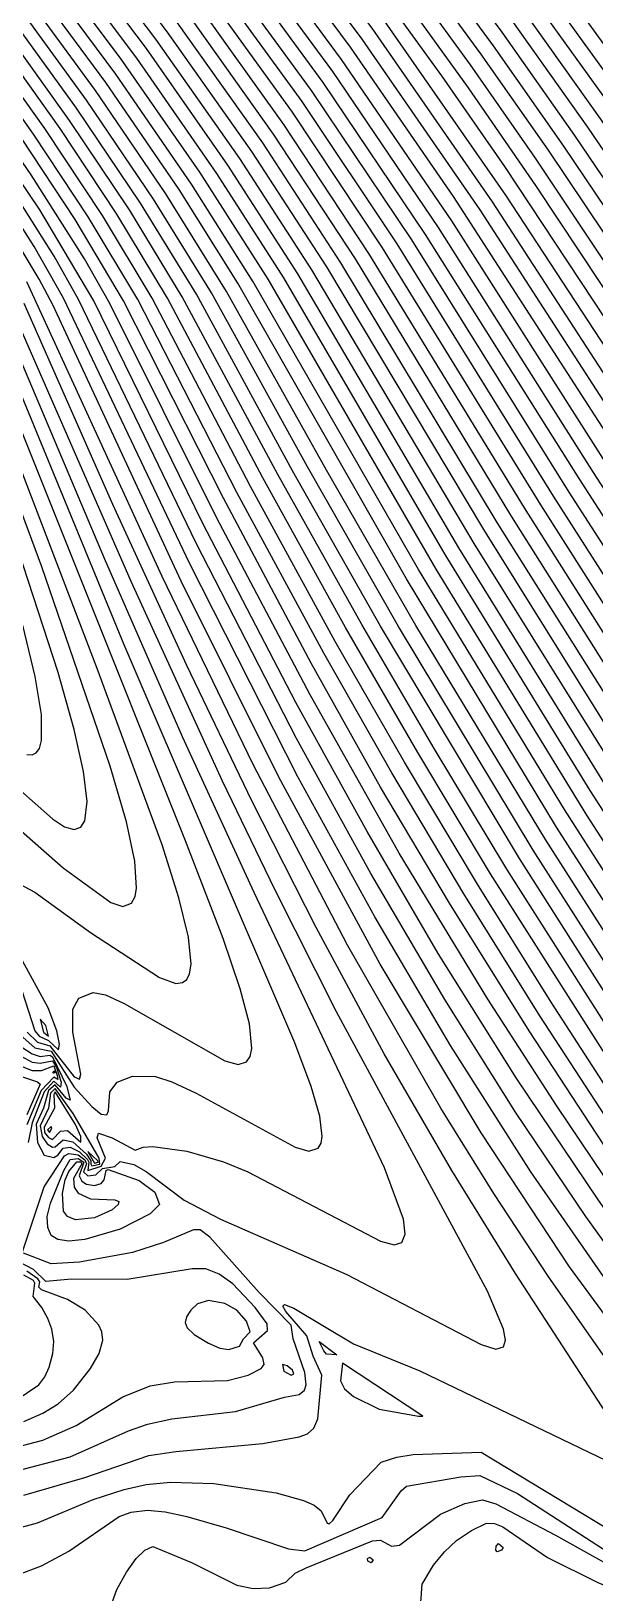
# Model space of a CAD drawing. Header units: inches. Extents: x 2608994 to 2618701, y 1261813 to 1271655.
# Drawn here: x 2616931 to 2617429, y 1264676 to 1266057 of the extents above; entities that cross this region are included whole.
import ezdxf

# ---------------------------------------------------------------- set-up
doc = ezdxf.new("R2010")
doc.units = ezdxf.units.IN
doc.header["$MEASUREMENT"] = 0

msp = doc.modelspace()

# ---------------------------------------------------------------- linework, layer by layer
for points, elevation in [([(2617539.4, 1263542.3), (2617631.2, 1263983.5), (2617741.9, 1264550.3), (2617830.4, 1265079.6), (2617853.2, 1265230.5), (2617858.7, 1265285.9), (2617636, 1265608.5), (2617402.2, 1265955.5), (2617339.8, 1266044.3), (2617274.6, 1266133.1), (2617176.1, 1266260.3), (2617079.2, 1266377.7), (2616959.2, 1266513.9), (2616849.3, 1266631.1), (2616799.6, 1266680.8), (2616755.2, 1266722.4), (2616712, 1266759.9), (2616670, 1266793), (2616438.4, 1266950)], 295), ([(2617539.5, 1263538.7), (2617628.8, 1263968.3), (2617742.4, 1264550.3), (2617832.8, 1265090.1), (2617856.8, 1265248.4), (2617862.8, 1265306.5), (2617668.8, 1265585.9), (2617411.9, 1265965.1), (2617347.5, 1266056.3), (2617281, 1266146.3), (2617180.9, 1266274.7), (2617083.4, 1266392.3), (2616962.4, 1266529.1), (2616850, 1266648.5), (2616800.8, 1266697.4), (2616754, 1266741.1), (2616710.8, 1266778.3), (2616668.8, 1266811.3), (2616491.2, 1266931.5)], 296), ([(2617734.9, 1264558.7), (2617776.4, 1264811.9), (2617793.4, 1264931.9), (2617793.2, 1264935.2), (2617595, 1265229.5), (2617468, 1265423.8), (2617343.2, 1265622.8), (2617204.9, 1265852.3), (2617135.6, 1265958.5), (2617060.2, 1266064.7), (2616978.9, 1266171.5), (2616895.5, 1266273.5), (2616812.6, 1266368.3), (2616773.2, 1266410.5), (2616739.2, 1266443.9), (2616701.2, 1266477.2), (2616664, 1266506.7), (2616625.6, 1266533.2), (2616504.4, 1266606.5), (2616396.4, 1266675.1), (2616299.2, 1266739.8), (2616203.2, 1266806.8), (2616100, 1266882.3)], 278), ([(2617736.5, 1264556.3), (2617787.2, 1264863.9), (2617808.8, 1265015.1), (2617808.3, 1265018.3), (2617633.4, 1265276.3), (2617512.8, 1265458.7), (2617392.9, 1265645.9), (2617254.5, 1265869.1), (2617170.4, 1265995.1), (2617093, 1266101.9), (2617004.4, 1266215.9), (2616913.5, 1266325.1), (2616822.4, 1266427.5), (2616779.6, 1266472.7), (2616745.6, 1266505.9), (2616704.8, 1266541.7), (2616665.2, 1266573.3), (2616626.8, 1266600.2), (2616506.8, 1266674.7), (2616398.4, 1266745.1), (2616300.4, 1266811.6), (2616203.2, 1266880.3)], 282), ([(2617541.5, 1263574.7), (2617579.1, 1263759.5), (2617643.2, 1264059.6), (2617739.9, 1264552.7), (2617810, 1264973.6), (2617831.6, 1265114.3), (2617839.4, 1265176.7), (2617838.8, 1265184.1), (2617671.6, 1265426.3), (2617672.6, 1265427.5), (2617541.2, 1265621.6), (2617350.8, 1265912.3), (2617241.3, 1266069.5), (2617149.2, 1266191.9), (2617053.4, 1266310.7), (2616942.6, 1266439.1), (2616836.8, 1266554.2), (2616788.8, 1266603.1), (2616754, 1266636), (2616709.6, 1266674.9), (2616668.8, 1266707.4), (2616634, 1266732.2), (2616516.4, 1266808.6), (2616406, 1266883)], 290), ([(2617541.9, 1263572.3), (2617577.8, 1263748.7), (2617640.8, 1264044.4), (2617740.4, 1264552.7), (2617817.2, 1265014.6), (2617837.6, 1265149.5), (2617843.3, 1265203.1), (2617595.2, 1265566.3), (2617349.8, 1265937.5), (2617294.2, 1266017.9), (2617234.3, 1266100.7), (2617137.9, 1266226.7), (2617039.4, 1266346.7), (2616934.6, 1266466.7), (2616815.2, 1266594.3), (2616776.8, 1266632.2), (2616738.4, 1266667.4), (2616700, 1266700.1), (2616664, 1266728.2), (2616437.2, 1266879.5)], 291), ([(2617737.8, 1264555.1), (2617795.6, 1264904.3), (2617813.6, 1265022.2), (2617820.1, 1265074.7), (2617819.6, 1265080.7), (2617673.2, 1265295.1), (2617536.4, 1265500.3), (2617428.4, 1265666.8), (2617291.3, 1265883.5), (2617197.6, 1266021.5), (2617114.8, 1266134.3), (2617023, 1266250.7), (2616926.8, 1266364.7), (2616829.6, 1266472.8), (2616751.6, 1266551.7), (2616707.2, 1266590.8), (2616666.4, 1266623.4), (2616628, 1266650.5), (2616510.6, 1266724.7), (2616401.2, 1266796.8), (2616301.7, 1266865.1)], 285), ([(2617511.4, 1263417.5), (2617541.8, 1263580.7), (2617580.4, 1263770.3), (2617645.6, 1264074.8), (2617739.4, 1264552.7), (2617806.4, 1264955.3), (2617826.8, 1265087.7), (2617835.5, 1265156.3), (2617835.2, 1265163.1), (2617614.4, 1265486.3), (2617494.4, 1265667), (2617339, 1265906.3), (2617232.4, 1266059.9), (2617142.6, 1266179.9), (2617047.2, 1266298.7), (2616940, 1266423.5), (2616835.7, 1266537.5), (2616788.8, 1266585.5), (2616754.8, 1266617.9), (2616710.8, 1266656.6), (2616668.8, 1266690.2), (2616632.8, 1266715.8), (2616516.4, 1266791), (2616407.2, 1266864.2)], 289), ([(2617540.4, 1263551.9), (2617633.6, 1263998.7), (2617741.6, 1264551.1), (2617829.2, 1265076.7), (2617850.8, 1265221.4), (2617854.6, 1265253.5), (2617854.4, 1265266.4), (2617669.6, 1265533), (2617388.4, 1265951.9), (2617328.7, 1266037.1), (2617266.4, 1266122.3), (2617169.3, 1266248.3), (2617074.7, 1266363.5), (2616956.8, 1266497.9), (2616848.1, 1266614.3), (2616798.4, 1266664.3), (2616756.4, 1266703.7), (2616713.2, 1266741.4), (2616671.2, 1266774.8), (2616638.8, 1266798), (2616527.2, 1266871.7)], 294), ([(2617734.4, 1264558.7), (2617772.8, 1264793.1), (2617789.7, 1264911.5), (2617789.6, 1264914.2), (2617783.4, 1264923.5), (2617567.6, 1265244.7), (2617457.2, 1265414.5), (2617331.2, 1265616.4), (2617192.3, 1265848.7), (2617126.1, 1265950.7), (2617051.5, 1266056.3), (2616971.4, 1266161.9), (2616890.4, 1266261.5), (2616809.2, 1266354.8), (2616770.8, 1266395.9), (2616737.2, 1266429), (2616700, 1266461.5), (2616662.8, 1266490.8), (2616624.4, 1266517.1), (2616504.4, 1266589.1), (2616395.2, 1266658), (2616299.2, 1266721.7), (2616203.2, 1266788.4), (2616101.2, 1266862.8)], 277), ([(2617736.2, 1264557.5), (2617784.8, 1264852.8), (2617800.4, 1264956.1), (2617804.8, 1264994.3), (2617804, 1264998.3), (2617625.6, 1265261.9), (2617502.1, 1265449.1), (2617381.6, 1265638.3), (2617241.6, 1265865.5), (2617161.9, 1265985.5), (2617084.9, 1266092.3), (2616997.7, 1266205.1), (2616908.1, 1266313.1), (2616820, 1266412.6), (2616778, 1266457.1), (2616744.4, 1266489.9), (2616703.6, 1266525.7), (2616664, 1266557.2), (2616625.6, 1266584), (2616506.8, 1266657.3), (2616398.8, 1266727), (2616300.4, 1266793.5), (2616203.2, 1266861.9)], 281), ([(2617541.5, 1263561.5), (2617636, 1264014), (2617741.2, 1264551.5), (2617824.4, 1265051), (2617846, 1265194.5), (2617850.8, 1265234.1), (2617850.8, 1265245.4), (2617619.2, 1265582), (2617376.3, 1265945.9), (2617319.4, 1266027.5), (2617259.2, 1266110.3), (2617165.4, 1266232.7), (2617070.3, 1266349.1), (2616955, 1266481.1), (2616846.9, 1266597.5), (2616797.2, 1266647.7), (2616757.6, 1266685.1), (2616713.2, 1266724), (2616672.4, 1266756.5), (2616638.8, 1266780.7), (2616514.3, 1266862.7)], 293), ([(2617733.9, 1264558.7), (2617770.4, 1264781.8), (2617786, 1264892.3), (2617572.4, 1265211.3), (2617452.4, 1265395.8), (2617322.8, 1265604.2), (2617179.1, 1265846.3), (2617115.4, 1265944.7), (2617041.2, 1266050.3), (2616963.2, 1266153.5), (2616883.3, 1266251.9), (2616804.4, 1266342.8), (2616767.2, 1266382.6), (2616734.8, 1266414.4), (2616698.8, 1266445.8), (2616662.8, 1266474.1), (2616624.4, 1266500.3), (2616505.5, 1266571.1), (2616395.2, 1266640.2), (2616299.2, 1266703.5), (2616204.4, 1266769.1), (2616102.4, 1266843.4)], 276), ([(2617735.7, 1264557.5), (2617782.4, 1264841.8), (2617800.9, 1264972.7), (2617800.4, 1264977.3), (2617612.2, 1265255.9), (2617486.1, 1265447.9), (2617367.2, 1265635.6), (2617229.6, 1265860.7), (2617154.4, 1265974.7), (2617077.8, 1266081.5), (2616992, 1266193.1), (2616904, 1266299.8), (2616817.6, 1266397.7), (2616776.8, 1266441.1), (2616742.1, 1266475.1), (2616702.4, 1266509.8), (2616664, 1266540.3), (2616625.6, 1266567), (2616506.8, 1266639.8), (2616397, 1266710.3), (2616299.2, 1266776.1), (2616203.2, 1266843.6)], 280), ([(2617737.3, 1264555.1), (2617793.2, 1264893.4), (2617816.3, 1265054.3), (2617816, 1265059.7), (2617674.4, 1265267.5), (2617526.8, 1265489.1), (2617415.5, 1265661.5), (2617279.7, 1265877.5), (2617189, 1266011.9), (2617108.4, 1266122.3), (2617017.1, 1266238.7), (2616922.3, 1266351.5), (2616827.2, 1266457.6), (2616784, 1266502.9), (2616749.7, 1266536.3), (2616707.2, 1266573.7), (2616666.4, 1266606.3), (2616628, 1266633.4), (2616509.2, 1266708.1), (2616398.8, 1266780.6), (2616299.2, 1266848.7)], 284), ([(2617739.1, 1264553.9), (2617804, 1264944.5), (2617823.2, 1265069.3), (2617831.7, 1265135.9), (2617831.6, 1265142), (2617674.4, 1265371.6), (2617672.3, 1265372.3), (2617673.6, 1265373.5), (2617518.4, 1265604.9), (2617327.9, 1265899.1), (2617223.6, 1266050.3), (2617136.1, 1266167.9), (2617042.1, 1266285.5), (2616937.6, 1266407.7), (2616834.7, 1266520.7), (2616755.2, 1266600.2), (2616710.8, 1266639.3), (2616668.8, 1266673), (2616631.6, 1266699.5), (2616512.8, 1266775.8), (2616404.8, 1266848)], 288), ([(2617540.4, 1263560.3), (2617575.4, 1263733.1), (2617638.4, 1264029.2), (2617740.7, 1264551.5), (2617814.8, 1264995.1), (2617837.6, 1265142.4), (2617847.2, 1265217.5), (2617847, 1265224.7), (2617609.6, 1265570.6), (2617377.2, 1265920.7), (2617317.8, 1266007.1), (2617257.3, 1266091.1), (2617161.6, 1266217.1), (2617064, 1266337.1), (2616948, 1266470.3), (2616839.2, 1266587.5), (2616791.2, 1266635.9), (2616752.8, 1266672), (2616709.6, 1266709.6), (2616668.8, 1266741.9), (2616636.4, 1266765.1), (2616526, 1266837.3)], 292), ([(2617537.6, 1263516.5), (2617621.6, 1263922.5), (2617743.7, 1264549.1), (2617796.8, 1264859.1), (2617843.6, 1265144), (2617868.8, 1265310.7), (2617873.6, 1265349.5), (2617874.1, 1265368.7), (2617664.8, 1265668.6), (2617446.5, 1265986.7), (2617374.4, 1266087.3), (2617300.4, 1266185.9), (2617194.8, 1266319.1), (2617090.6, 1266442.7), (2616971.2, 1266575.9), (2616850.8, 1266701.9), (2616793.6, 1266757.6), (2616749.2, 1266798.3), (2616704.8, 1266835.8)], 299), ([(2617733.6, 1264559.9), (2617769.2, 1264778.3), (2617781.9, 1264870.7), (2617781.2, 1264873.9), (2617760.8, 1264904.8), (2617552, 1265215.9), (2617437.6, 1265392.7), (2617309.3, 1265600.3), (2617166.6, 1265842.7), (2617104.8, 1265938.7), (2617032.7, 1266041.9), (2616955.9, 1266143.9), (2616879.4, 1266238.7), (2616802, 1266328.2), (2616765.8, 1266367.1), (2616732.4, 1266399.9), (2616697.6, 1266430.2), (2616662.8, 1266457.4), (2616625.6, 1266482.8), (2616502.6, 1266555.5), (2616394, 1266623.2), (2616297.7, 1266686.3), (2616203.7, 1266751.1), (2616102.4, 1266824.7)], 275), ([(2617735.2, 1264557.5), (2617778.8, 1264823), (2617797.1, 1264952.3), (2617796.8, 1264956.3), (2617604.4, 1265241.5), (2617476.4, 1265436.8), (2617355.2, 1265629.2), (2617217.6, 1265855.9), (2617145.2, 1265966.3), (2617069, 1266073.1), (2616985.4, 1266182.3), (2616900.4, 1266285.8), (2616815.3, 1266382.7), (2616775.6, 1266425.2), (2616740.8, 1266459.3), (2616702.4, 1266493), (2616664, 1266523.5), (2616625.6, 1266550.1), (2616505.6, 1266623.2), (2616397.3, 1266692.3), (2616299.2, 1266758), (2616203.2, 1266825.2)], 279), ([(2617737, 1264556.3), (2617790.8, 1264882.5), (2617812.5, 1265035.1), (2617812.3, 1265038.7), (2617675.3, 1265240.3), (2617673.3, 1265241.5), (2617522, 1265470.5), (2617406.8, 1265649.6), (2617267.5, 1265872.7), (2617178.8, 1266004.7), (2617100.2, 1266112.7), (2617010.2, 1266227.9), (2616917.2, 1266339.1), (2616824.7, 1266442.7), (2616781.6, 1266488), (2616748, 1266520.7), (2616706, 1266557.7), (2616665.2, 1266590.2), (2616626.8, 1266617.2), (2616510.3, 1266689.9), (2616401.2, 1266761.1), (2616302.8, 1266828.1)], 283), ([(2617512.9, 1263434.3), (2617543.6, 1263598.7), (2617585, 1263801.5), (2617650.4, 1264105.1), (2617738.6, 1264553.9), (2617801.6, 1264933.7), (2617820.8, 1265059.2), (2617828, 1265117.6), (2617826.8, 1265122.7), (2617672.5, 1265348.3), (2617540, 1265546.4), (2617304.3, 1265911.1), (2617213.2, 1266043.1), (2617127.7, 1266158.3), (2617034, 1266275.9), (2616933.8, 1266393.5), (2616832, 1266505.7), (2616754, 1266584), (2616709.6, 1266623.1), (2616667.6, 1266656.7), (2616630.4, 1266683.1), (2616511.6, 1266759.1), (2616401.2, 1266832.6)], 287), ([(2617538.5, 1263529.1), (2617626.4, 1263953), (2617742.8, 1264549.6), (2617836.4, 1265108.1), (2617861.6, 1265275.1), (2617866.4, 1265315.4), (2617866.4, 1265327.7), (2617666.7, 1265614.7), (2617423.4, 1265972.3), (2617356.9, 1266065.9), (2617287.4, 1266159.5), (2617185.9, 1266289.1), (2617086.4, 1266408.4), (2616962.8, 1266547.5), (2616849.4, 1266667.1), (2616796, 1266719.8), (2616752.8, 1266759.8), (2616708.4, 1266797.8), (2616667.6, 1266829.6)], 297), ([(2617535.6, 1263497.9), (2617618, 1263898), (2617744.5, 1264547.9), (2617800.4, 1264873.7), (2617849.6, 1265172.2), (2617876, 1265346.1), (2617882, 1265395.3), (2617882, 1265409.9), (2617707.7, 1265657.9), (2617467.3, 1266004.7), (2617392.6, 1266107.9), (2617314.3, 1266211.1), (2617204.8, 1266347.9), (2617096, 1266475.7), (2616969.3, 1266615.5), (2616851, 1266737.9), (2616792.4, 1266794.4), (2616748, 1266834.7)], 301), ([(2617732.6, 1264559.9), (2617765.6, 1264763.6), (2617774, 1264822.6), (2617774, 1264831.9), (2617548.4, 1265168.9), (2617422.4, 1265363.9), (2617289.2, 1265581.3), (2617140.4, 1265837.9), (2617079.9, 1265932.7), (2617009.8, 1266033.5), (2616935.2, 1266133.1), (2616854.8, 1266232.6), (2616785.2, 1266312.6), (2616752.8, 1266346.8), (2616724, 1266374.5), (2616690.4, 1266403), (2616658, 1266427.8), (2616624.4, 1266450.1), (2616514, 1266514.1), (2616413.2, 1266575.5), (2616326.8, 1266630.8), (2616240.4, 1266688.7), (2616150.2, 1266752.3), (2616061.6, 1266818.1)], 273), ([(2617512.2, 1263434.3), (2617543.9, 1263604.7), (2617586.3, 1263812.3), (2617652.8, 1264120.3), (2617738.3, 1264555.1), (2617799.2, 1264922.8), (2617817.2, 1265040.7), (2617824, 1265096.3), (2617823.2, 1265101.7), (2617673.2, 1265321.4), (2617553.2, 1265500.6), (2617442.8, 1265669.9), (2617302.9, 1265889.5), (2617205.4, 1266032.3), (2617122.1, 1266145.1), (2617029, 1266262.7), (2616931.3, 1266377.9), (2616830.8, 1266489.2), (2616753.1, 1266567.5), (2616708.4, 1266606.9), (2616667.6, 1266639.6), (2616629.2, 1266666.8), (2616511.7, 1266741.5), (2616402.4, 1266813.9)], 286), ([(2617537.6, 1263520.6), (2617624, 1263937.8), (2617743.2, 1264549.1), (2617795.6, 1264855.4), (2617841.2, 1265133.6), (2617865.2, 1265292.9), (2617870, 1265332.7), (2617870, 1265348.7), (2617667.2, 1265639.4), (2617434.9, 1265979.5), (2617366.4, 1266075.5), (2617293.9, 1266172.7), (2617190.8, 1266303.5), (2617089.2, 1266424.7), (2616964, 1266564.9), (2616850, 1266684.6), (2616799.6, 1266734.1), (2616751.6, 1266778.5), (2616707.2, 1266816.3)], 298), ([(2617536.4, 1263506.2), (2617619.2, 1263907.3), (2617744, 1264548.1), (2617844.8, 1265146.8), (2617871.2, 1265319.7), (2617877.2, 1265366.5), (2617878.4, 1265388.9), (2617694.9, 1265650.7), (2617456.5, 1265996.3), (2617383.8, 1266097.1), (2617307.8, 1266197.9), (2617199.8, 1266333.5), (2617093.6, 1266458.9), (2616967.5, 1266598.7), (2616851.2, 1266719.6), (2616793.6, 1266775.4), (2616749.2, 1266816)], 300), ([(2617732, 1264559.9), (2617758.4, 1264721.2), (2617770.6, 1264807.1), (2617770.4, 1264810.9), (2617738.4, 1264859.9), (2617516, 1265191.9), (2617402.7, 1265368.7), (2617273.6, 1265581.2), (2617127.3, 1265835.5), (2617072.7, 1265921.9), (2617005.8, 1266019.1), (2616937.4, 1266111.5), (2616867.9, 1266199.1), (2616796, 1266283.6), (2616761.1, 1266321.5), (2616728.8, 1266353.5), (2616697.6, 1266380.7), (2616662.8, 1266407.8), (2616625.6, 1266432.7), (2616506.8, 1266501.1), (2616397.6, 1266567.5), (2616296.8, 1266632.4), (2616199.6, 1266698.5), (2616100.1, 1266770.3)], 272), ([(2617740.4, 1264612.3), (2617766.9, 1264787.9), (2617723.6, 1264856.2), (2617516.6, 1265164.7), (2617395.7, 1265353.1), (2617262.9, 1265572.7), (2617113.7, 1265834.3), (2617061.7, 1265917.1), (2616996.8, 1266011.9), (2616931.4, 1266100.7), (2616864.2, 1266185.9), (2616793.6, 1266269.3), (2616758.8, 1266307.2), (2616727.4, 1266338.3), (2616696.4, 1266365.3), (2616662.8, 1266391.4), (2616626.8, 1266415.4), (2616503.2, 1266486), (2616391.6, 1266553.5), (2616293.2, 1266616.5), (2616199.1, 1266680.3), (2616100, 1266751.6)], 271), ([(2617735.6, 1264586.3), (2617763.3, 1264767.5), (2617714, 1264844.8), (2617507.1, 1265152.7), (2617385.8, 1265342.3), (2617271.2, 1265531.7), (2617192, 1265669), (2617103.7, 1265827.1), (2617050, 1265913.5), (2616987.8, 1266004.7), (2616924.5, 1266091.1), (2616859.5, 1266173.9), (2616791.8, 1266254.3), (2616756.7, 1266292.7), (2616725.3, 1266323.9), (2616695.2, 1266350), (2616662.8, 1266375), (2616628, 1266398.1), (2616502, 1266469.5), (2616390.6, 1266536.3), (2616292, 1266599.1), (2616198.4, 1266662.3), (2616098.8, 1266733.6)], 270), ([(2617731.2, 1264563.5), (2617759.6, 1264747.1), (2617705.6, 1264831.7), (2617498, 1265140.2), (2617375, 1265332.7), (2617255.9, 1265530.7), (2617175.2, 1265671.9), (2617090.3, 1265825.9), (2617039.1, 1265908.7), (2616979.8, 1265996.3), (2616917.7, 1266081.5), (2616855, 1266161.9), (2616790, 1266239.5), (2616755.2, 1266277.7), (2616724.5, 1266308.3), (2616695.2, 1266333.7), (2616662.8, 1266358.7), (2616628, 1266381.6), (2616502, 1266452.3), (2616390.4, 1266518.7), (2616292, 1266580.9), (2616195.7, 1266645.5), (2616096.4, 1266716.5)], 269), ([(2617730.8, 1264564.1), (2617755.7, 1264726.7), (2617699.6, 1264815.2), (2617487.4, 1265129.9), (2617362.7, 1265325.5), (2617240, 1265530.9), (2617162, 1265668.5), (2617077, 1265824.7), (2617027.6, 1265905.1), (2616971, 1265989.1), (2616912, 1266070.7), (2616850.5, 1266149.9), (2616788.5, 1266224.3), (2616754, 1266262.4), (2616724, 1266292.4), (2616696.4, 1266316.6), (2616664, 1266341.6), (2616630.4, 1266363.7), (2616501.3, 1266435.5), (2616388, 1266502.4), (2616289.6, 1266564.2), (2616194.8, 1266627.5), (2616095.4, 1266698.3)], 268), ([(2617703.5, 1264663.1), (2617654.9, 1264736.3), (2617459.2, 1265012.3), (2617395.5, 1265107.1), (2617334.8, 1265201.1), (2617256.5, 1265330.3), (2617177.6, 1265470.2), (2617094.8, 1265627.2), (2617000.4, 1265816.3), (2616978, 1265855.9), (2616930.9, 1265930.3), (2616876.2, 1266009.5), (2616820, 1266084.9), (2616767.2, 1266149.1), (2616737.2, 1266182.3), (2616710.8, 1266208.3), (2616683.2, 1266231.1), (2616654.4, 1266251.5), (2616635.2, 1266262.9), (2616478, 1266345.5), (2616364, 1266409.9), (2616247.6, 1266480.8), (2616138.4, 1266553.3), (2616056.8, 1266611.9)], 262), ([(2617682.8, 1264674.7), (2617638.4, 1264737.8), (2617502.8, 1264923.5), (2617432.6, 1265023.1), (2617360, 1265131.3), (2617291, 1265241.5), (2617228, 1265349.2), (2617165, 1265463.5), (2617082.8, 1265621.9), (2616986.2, 1265818.7), (2616938.4, 1265899.1), (2616873.6, 1265995.1), (2616805.6, 1266086.2), (2616742, 1266161.1), (2616715.6, 1266188), (2616694, 1266206.8), (2616666.4, 1266227.5), (2616642.4, 1266242.7), (2616481.7, 1266326.3), (2616350.8, 1266399.6), (2616256, 1266456.9), (2616166, 1266515.4), (2616066.4, 1266585.4)], 261), ([(2617702, 1264626.7), (2617667.2, 1264678.2), (2617483, 1264923.5), (2617421.5, 1265008.7), (2617359.4, 1265101.1), (2617296.8, 1265200.7), (2617231.2, 1265312.3), (2617165.6, 1265431.6), (2617076.8, 1265604.4), (2616972.7, 1265819.9), (2616951, 1265858.3), (2616917.9, 1265911.1), (2616855.6, 1266002.3), (2616793.1, 1266085.1), (2616734.8, 1266152.9), (2616710.8, 1266176.8), (2616690.4, 1266194), (2616665.2, 1266212.5), (2616643.6, 1266225.9), (2616484, 1266307.9), (2616355, 1266379.1), (2616259.6, 1266436.1), (2616168.4, 1266494.6), (2616070, 1266563.2)], 260), ([(2617663.6, 1264666.2), (2617600, 1264747.3), (2617509.4, 1264858.7), (2617444.4, 1264945.1), (2617372.9, 1265048.3), (2617301.9, 1265159.9), (2617234.7, 1265273.9), (2617166.8, 1265397.8), (2617070.8, 1265586.6), (2616959.4, 1265821.1), (2616933.3, 1265866.7), (2616895.9, 1265925.5), (2616837.7, 1266009.5), (2616779.2, 1266085.8), (2616727.6, 1266144.7), (2616707.2, 1266164.5), (2616686.8, 1266181.2), (2616644.8, 1266209.1), (2616486.4, 1266289.5), (2616359.1, 1266358.7), (2616260.8, 1266416.6), (2616168.4, 1266475.4), (2616068.8, 1266544.3)], 259), ([(2617654, 1264663.1), (2617601.4, 1264719.5), (2617553.9, 1264773.5), (2617486.5, 1264856.3), (2617407.2, 1264964.3), (2617328.8, 1265082.9), (2617239.6, 1265231.9), (2617150, 1265397.4), (2617063.6, 1265570.7), (2616949.8, 1265815.1), (2616937.8, 1265837.9), (2616900.7, 1265899.1), (2616853.3, 1265969.9), (2616806.3, 1266034.7), (2616763.6, 1266088.4), (2616733.9, 1266122.3), (2616709.6, 1266146.8), (2616685.6, 1266166.5), (2616659.2, 1266184.8), (2616478, 1266276.7), (2616362.8, 1266338.6), (2616246.4, 1266406.6), (2616139.6, 1266475.2), (2616059.2, 1266531.3)], 258), ([(2617733.1, 1264559.9), (2617765.6, 1264759.3), (2617778, 1264849.1), (2617777.6, 1264852.9), (2617756.4, 1264885.1), (2617536.1, 1265213.9), (2617425.5, 1265385.5), (2617297.2, 1265594.3), (2617154.2, 1265839.1), (2617095.1, 1265931.5), (2617024.2, 1266033.5), (2616950.6, 1266131.9), (2616875.5, 1266225.5)], 274), ([(2617730.6, 1264565.9), (2617748.8, 1264679.8), (2617751.4, 1264707.5), (2617692.9, 1264799.9), (2617477.1, 1265119.1), (2617351.7, 1265315.9), (2617287.2, 1265422.7), (2617223.2, 1265532.5), (2617148.9, 1265665.1), (2617064.5, 1265822.3), (2617017.8, 1265899.1), (2616964.8, 1265978.3), (2616908.9, 1266056.3)], 267), ([(2617740.4, 1264645), (2617723.7, 1264676.3), (2617670.8, 1264759.2), (2617528.2, 1264964.3), (2617452.7, 1265075.9), (2617380.9, 1265186.3), (2617313.5, 1265294.3), (2617249.8, 1265401.1), (2617189.6, 1265507), (2617112.8, 1265649.3), (2617025, 1265819.9), (2616981.3, 1265893.1), (2616932.8, 1265966.3), (2616879.9, 1266040.7)], 264), ([(2617744, 1264665.9), (2617736.4, 1264679.9), (2617713.4, 1264718.3), (2617679.8, 1264769.9), (2617532.7, 1264983.5), (2617457, 1265096.3), (2617390.9, 1265198.3), (2617325.7, 1265302.7), (2617261, 1265410.7), (2617199.7, 1265517.5), (2617124.8, 1265654.6), (2617037.8, 1265821.1), (2616993.8, 1265894.3), (2616942.8, 1265971.1), (2616888.9, 1266046.7)], 265), ([(2617746.4, 1264668.5), (2617747.6, 1264686.8), (2617721.7, 1264730.3), (2617686.6, 1264784.3), (2617539.7, 1264999.1), (2617462.7, 1265114.3), (2617337.2, 1265312), (2617272.8, 1265419.1), (2617208.8, 1265529.8), (2617135.6, 1265662.1), (2617051.4, 1265821.1), (2617006.5, 1265895.5), (2616956.3, 1265971.1), (2616902.4, 1266046.7)], 266), ([(2617712.9, 1264670.3), (2617662.4, 1264748), (2617523.8, 1264945.1), (2617447.5, 1265056.7), (2617371.3, 1265173.1), (2617300.8, 1265285.9), (2617240, 1265388.6), (2617178.4, 1265498.3), (2617100.8, 1265644.1), (2617012.4, 1265818.7), (2616969.6, 1265890.7), (2616922.1, 1265962.7)], 263), ([(2616923.2, 1264977.5), (2616942.4, 1265035.1), (2616960.4, 1265062.4), (2616964, 1265064.5), (2616972.4, 1265063.2), (2616978.4, 1265058.8), (2616979.7, 1265055.5), (2616977.1, 1265048.3), (2616980.8, 1265044.8), (2616988, 1265045.7), (2616994, 1265051.2), (2617004.7, 1265053.1), (2617009.6, 1265057.5), (2617021.6, 1265054.8), (2617032.4, 1265048.7), (2617066, 1265023.2), (2617098.4, 1265006.3), (2617210, 1264957.6), (2617328.8, 1264895.6), (2617342, 1264891.5), (2617348.8, 1264893.5), (2617350.4, 1264899.5), (2617348.7, 1264909.1), (2617334.4, 1264942.7), (2617201, 1265189.9), (2617146.4, 1265297.9), (2617100.1, 1265393.9), (2617019.2, 1265570.5), (2616906.7, 1265828.3)], 255), ([(2617647.9, 1264636.7), (2617588, 1264700.8), (2617536.4, 1264759.5), (2617484, 1264823.9), (2617436.8, 1264886.5), (2617388.2, 1264955.9), (2617340, 1265029.1), (2617293.2, 1265104.7), (2617210.8, 1265248.7), (2617127.2, 1265408.7), (2617046.8, 1265574.8), (2616926.9, 1265835.5)], 257), ([(2616919.6, 1265352.1), (2616959.2, 1265317.1), (2617001.2, 1265286.5), (2617012, 1265283.1), (2617019.5, 1265285.9), (2617022.8, 1265291.7), (2617024.1, 1265299.1), (2617022.6, 1265323.1), (2617015.1, 1265357.9), (2617000.8, 1265407.1), (2616940.1, 1265583.5), (2616850.6, 1265824.7)], 250), ([(2616911.2, 1265307.9), (2616934, 1265295.6), (2616983.2, 1265259.9), (2617044.4, 1265220.2), (2617058.8, 1265214.9), (2617064.8, 1265215.7), (2617068.4, 1265218.4), (2617071, 1265223.5), (2617072.3, 1265231.9), (2617069.9, 1265255.9), (2617061.4, 1265290.7), (2617046.6, 1265337.5), (2616989.3, 1265493.5), (2616862.5, 1265823.5)], 251), ([(2616927.2, 1265171.9), (2616936.4, 1265163.1), (2616947.2, 1265159.7), (2616968.8, 1265132.3), (2616973.6, 1265130.2), (2616974.7, 1265134.7), (2616967.6, 1265171.9), (2616967.6, 1265192.3), (2616972.8, 1265201.9), (2616985.6, 1265206.8), (2616996.4, 1265204.8), (2617013.2, 1265197.2), (2617102, 1265146.5), (2617114, 1265143.2), (2617121.3, 1265145.5), (2617124.5, 1265150.3), (2617125.9, 1265157.5), (2617123.9, 1265179.1), (2617115.8, 1265210.3), (2617100.7, 1265254.7), (2617067.4, 1265341.1), (2616874, 1265823.5)], 252), ([(2616921.1, 1265169.5), (2616934, 1265158.1), (2616948.4, 1265154.9), (2616968.8, 1265123.2), (2616984.4, 1265106.1), (2616992.8, 1265099.4), (2616997.6, 1265098.7), (2616999.3, 1265102.3), (2617000.5, 1265119.1), (2617006.9, 1265127.5), (2617020.4, 1265132.8), (2617040.8, 1265132.5), (2617055.2, 1265128), (2617076.8, 1265118), (2617164.4, 1265070.2), (2617176.4, 1265066.7), (2617184.8, 1265069.2), (2617187.3, 1265073.5), (2617188.3, 1265079.5), (2617186.1, 1265097.5), (2617178.4, 1265123.9), (2617164.2, 1265162.3), (2617013.2, 1265514.5), (2616885.6, 1265823.5)], 253), ([(2616922.6, 1265158.7), (2616931.6, 1265152.6), (2616938.8, 1265150.4), (2616947.2, 1265151.4), (2616949.6, 1265150.1), (2616962.3, 1265123.9), (2616965.2, 1265111.6), (2616961.6, 1265113.4), (2616952, 1265125.1), (2616946.2, 1265120.3), (2616941.6, 1265104.7), (2616935.2, 1265090.4), (2616936.4, 1265074.2), (2616942.4, 1265063), (2616950.8, 1265060.9), (2616954.4, 1265062.9), (2616959.2, 1265069.2), (2616965.2, 1265070), (2616973.6, 1265066.1), (2616980.6, 1265059.1), (2616981.8, 1265056.7), (2616980.8, 1265049.6), (2616992.8, 1265053.3), (2616996.6, 1265060.3), (2616989.3, 1265078.3), (2616990.4, 1265082.5), (2617002.4, 1265078.5), (2617022.8, 1265067.5), (2617030, 1265070.1), (2617038.4, 1265070.6), (2617068.4, 1265066.6), (2617100.8, 1265057.2), (2617122.4, 1265048.2), (2617240, 1264987), (2617252, 1264983.8), (2617258.7, 1264985.9), (2617261.6, 1264993.1), (2617260.1, 1265006.3), (2617243.5, 1265051.9), (2617128, 1265295.5), (2617064.8, 1265433.2), (2616995.7, 1265590.7), (2616896.7, 1265824.7)], 254), ([(2617454.6, 1264811.9), (2617359.3, 1264958.3), (2617302.9, 1265049.5), (2617243.2, 1265152.7), (2617182.9, 1265264.3), (2617126, 1265376.5), (2617068.4, 1265496.2), (2617003, 1265638.7), (2616924.6, 1265816.3)], 256), ([(2616906.4, 1265399), (2616949.6, 1265360.6), (2616960.4, 1265353.5), (2616968.8, 1265351.1), (2616974.8, 1265353.1), (2616978.4, 1265358.7), (2616980.2, 1265375.9), (2616977, 1265402.3), (2616968.7, 1265439.5), (2616954.6, 1265489.9), (2616901.6, 1265651.9)], 249), ([(2616926.8, 1265417.3), (2616931.6, 1265417.1), (2616935.2, 1265418.9), (2616938, 1265422.7), (2616940, 1265429.9), (2616939.9, 1265452.7), (2616934.4, 1265486.3), (2616923.5, 1265531.9)], 248), ([(2616955, 1265156.3), (2616955.8, 1265161.1), (2616953.5, 1265173.1), (2616945.9, 1265193.5), (2616907.6, 1265263.5), (2616907.6, 1265257.7), (2616911.2, 1265243.6), (2616934, 1265173.1), (2616937.9, 1265168.3), (2616946, 1265164.6), (2616955, 1265156.3)], 251), ([(2616946, 1265168.3), (2616943.6, 1265177.6), (2616938.8, 1265183.4), (2616941.6, 1265171.9), (2616946, 1265168.3)], 250), ([(2616922, 1265150.5), (2616931.6, 1265145.4), (2616938.8, 1265144.3), (2616949.6, 1265146.5), (2616953.2, 1265140.7), (2616957.4, 1265127.5), (2616956.8, 1265123.2), (2616950.8, 1265128.4), (2616942.2, 1265119.1), (2616931.6, 1265091.5), (2616928, 1265074.3)], 255), ([(2616922, 1265141.8), (2616931.6, 1265137.9), (2616940, 1265137.9), (2616950.8, 1265142), (2616953.9, 1265133.5), (2616954.4, 1265129.9), (2616950.8, 1265131.9), (2616939.6, 1265120.3), (2616926.8, 1265089.9)], 256), ([(2616950.8, 1265135.5), (2616949.8, 1265135.9), (2616950.8, 1265137.6), (2616952.1, 1265135.9), (2616950.8, 1265135.5)], 257), ([(2616919.6, 1265133.6), (2616936.4, 1265128), (2616938.8, 1265125.9), (2616926.9, 1265098.7)], 257), ([(2616983.7, 1265055.5), (2616984.4, 1265053.5), (2616991.6, 1265055), (2616990.8, 1265060.3), (2616968, 1265099.9), (2616952, 1265122.1), (2616948, 1265117.9), (2616946.1, 1265104.7), (2616938.6, 1265089.1), (2616940.4, 1265079.5), (2616944.8, 1265073.1), (2616949.6, 1265070.2), (2616952, 1265070.3), (2616959.2, 1265076.5), (2616967.6, 1265074.8), (2616979.6, 1265063.8), (2616983.6, 1265057.9), (2616983.7, 1265055.5)], 253), ([(2616974.8, 1265074.4), (2616974.6, 1265079.5), (2616970, 1265090.3), (2616952, 1265119.2), (2616950.8, 1265116.7), (2616951.3, 1265104.7), (2616942.2, 1265087.9), (2616942.6, 1265083.1), (2616946, 1265078.6), (2616949.6, 1265076.9), (2616956.8, 1265084.3), (2616962.8, 1265084.9), (2616974.8, 1265074.4)], 252), ([(2616947, 1265083.1), (2616949.2, 1265086.7), (2616948.4, 1265088.3), (2616945.2, 1265085.5), (2616947, 1265083.1)], 251), ([(2616978.4, 1264988.4), (2616964, 1264987), (2616954.4, 1264988.4), (2616948.4, 1264991.9), (2616945.4, 1264999.1), (2616944.9, 1265008.7), (2616947.9, 1265020.7), (2616959.6, 1265049.5), (2616965.2, 1265059.3), (2616972.4, 1265060), (2616977.5, 1265056.7), (2616973.3, 1265044.7), (2616975.6, 1265039.9), (2616979.6, 1265037.5), (2616986.8, 1265036.3), (2616992.8, 1265038.1), (2616995.4, 1265041.1), (2616997, 1265049.5), (2616998.8, 1265050.3), (2617026.4, 1265040.6), (2617040.3, 1265030.3), (2617044.2, 1265019.5), (2617036, 1265011.1), (2617009.6, 1264997.6), (2616978.4, 1264988.4)], 256), ([(2616986.8, 1265007.6), (2616970, 1265005.8), (2616962.8, 1265008.8), (2616959.5, 1265013.5), (2616958.6, 1265029.1), (2616961, 1265041.1), (2616964, 1265048.6), (2616971.2, 1265057), (2616974.8, 1265057), (2616975.7, 1265055.5), (2616968.2, 1265042.3), (2616968.8, 1265034.8), (2616972.4, 1265029.3), (2616983.4, 1265024.3), (2617004.8, 1265023.4), (2617008.2, 1265021.9), (2617007.7, 1265019.5), (2617002.3, 1265014.7), (2616986.8, 1265007.6)], 257), ([(2616986.8, 1265056), (2616990, 1265056.7), (2616989.7, 1265057.9), (2616980.8, 1265066.4), (2616986.8, 1265056)], 252), ([(2616913.6, 1264782.6), (2616965.2, 1264796.3), (2617016.8, 1264819.3), (2617033.6, 1264825.2), (2617055.2, 1264829.7), (2617111.6, 1264836.2), (2617154.8, 1264848.9), (2617168, 1264851.3), (2617172.6, 1264855.1), (2617174.2, 1264859.9), (2617173, 1264870.7), (2617162.7, 1264900.7), (2617160.9, 1264912.7), (2617132.4, 1264941.5), (2617088.8, 1264990.4), (2617080.4, 1264997.1), (2617074.4, 1264997), (2617048, 1264985.7), (2617020.4, 1264976.9), (2616973.6, 1264968.3), (2616948.4, 1264967), (2616923.9, 1264976.3)], 255), ([(2616898, 1264799.7), (2616941.2, 1264810.8), (2616970.7, 1264823.9), (2617012, 1264849.4), (2617036, 1264858.9), (2617057.6, 1264862.5), (2617104.4, 1264863.8), (2617122.7, 1264868.3), (2617134.2, 1264874.3), (2617136.8, 1264877.9), (2617135.8, 1264883.9), (2617127.5, 1264897.1), (2617139.8, 1264907.9), (2617139.6, 1264913.9), (2617128.9, 1264928.3), (2617109.2, 1264949.1), (2617097.2, 1264957.8), (2617085.2, 1264962.4), (2617073.2, 1264962.6), (2617015.6, 1264953.1), (2616966.4, 1264953.2), (2616943.6, 1264951.2), (2616932.8, 1264961.8), (2616914.2, 1264971.5)], 254), ([(2616924.4, 1264827.3), (2616941.1, 1264834.7), (2616954.8, 1264843.1), (2616968.1, 1264855.1), (2616983.3, 1264874.3), (2616991, 1264887.5), (2616994.1, 1264899.5), (2616993.3, 1264906.7), (2616990.7, 1264912.7), (2616978.5, 1264925.9), (2616962.9, 1264935.5), (2616940, 1264943.8), (2616937.6, 1264946.3), (2616938.3, 1264951.1), (2616936.8, 1264953.5), (2616926.8, 1264960.4)], 253), ([(2616918.4, 1264846.9), (2616937.5, 1264859.9), (2616942.9, 1264867.1), (2616946.8, 1264875.5), (2616949.9, 1264887.5), (2616950.7, 1264898.3), (2616949.2, 1264909.1), (2616945.6, 1264918.7), (2616940.3, 1264928.3), (2616932.4, 1264937.9), (2616933.9, 1264949.9), (2616932.8, 1264952.3), (2616924.4, 1264956.9)], 252), ([(2616924.4, 1264762.4), (2616978.4, 1264778), (2617034.8, 1264797.3), (2617058.8, 1264801), (2617135.6, 1264807.9), (2617168, 1264813.8), (2617175.2, 1264816.5), (2617180.8, 1264821.5), (2617184.5, 1264829.9), (2617187.8, 1264868.3), (2617180.2, 1264885.1), (2617174.6, 1264903.1), (2617156, 1264924.7), (2617153.4, 1264929.5), (2617154.8, 1264930.8), (2617163.2, 1264927.6), (2617216, 1264896.2), (2617274.8, 1264872.3), (2617447.6, 1264789.2)], 256), ([(2617105.6, 1264891.1), (2617115.2, 1264894.1), (2617118.5, 1264900.7), (2617124.6, 1264906.7), (2617121.2, 1264916.1), (2617112.8, 1264925.9), (2617102, 1264931.7), (2617087.6, 1264934.4), (2617078, 1264931.5), (2617071.9, 1264925.9), (2617068.2, 1264919.9), (2617066.9, 1264915.1), (2617068.7, 1264910.3), (2617075.1, 1264904.3), (2617087.6, 1264896.6), (2617097.6, 1264892.3), (2617105.6, 1264891.1)], 253), ([(2617192, 1264887.1), (2617189.7, 1264889.9), (2617185.7, 1264898.3), (2617201.2, 1264886.3), (2617192, 1264887.1)], 257), ([(2617160.8, 1264868.3), (2617163.1, 1264869.5), (2617162, 1264872.9), (2617157.2, 1264876.8), (2617153.2, 1264877.9), (2617154.2, 1264871.9), (2617160.8, 1264868.3)], 254), ([(2617273.6, 1264832.2), (2617277.3, 1264832.3), (2617206.3, 1264879.1), (2617204.4, 1264863.5), (2617208, 1264856.3), (2617216, 1264849.6), (2617238.8, 1264838.4), (2617273.6, 1264832.2)], 256), ([(2616898, 1264727.5), (2616936.4, 1264737.7), (2616985.6, 1264758.4), (2617013.2, 1264767.4), (2617032.4, 1264771.8), (2617054, 1264773.8), (2617092.4, 1264772.5), (2617147.6, 1264764.4), (2617171.6, 1264757.6), (2617181.2, 1264753.4), (2617187.4, 1264748.3), (2617192.6, 1264737.5), (2617194.4, 1264737), (2617197.8, 1264739.9), (2617212.8, 1264762.7), (2617240.3, 1264791.5), (2617254.4, 1264795.9), (2617268.8, 1264798.2), (2617328.8, 1264800.4), (2617442.4, 1264731.5), (2617490.8, 1264691.9), (2617536.4, 1264660.7)], 257), ([(2616919.6, 1264692.2), (2616940, 1264699.7), (2616964, 1264712.8), (2617008.6, 1264743.5), (2617019.2, 1264747.3), (2617033.6, 1264748.9), (2617049.2, 1264747.5), (2617068.4, 1264743.3), (2617103.2, 1264733.4), (2617158.4, 1264714.8), (2617172.8, 1264713.1), (2617241.2, 1264742.5), (2617258, 1264766.2), (2617262.8, 1264770.3), (2617310.8, 1264778.4), (2617327.6, 1264779.7), (2617361.2, 1264763.9), (2617446.2, 1264708.7), (2617517.7, 1264665.5)], 258), ([(2617000.9, 1264663.1), (2617006.7, 1264678.7), (2617015.1, 1264694.3), (2617023.7, 1264706.3), (2617031.2, 1264713.7), (2617038.4, 1264717), (2617072.7, 1264702.7), (2617112.8, 1264682.6), (2617127.2, 1264679.7), (2617141.6, 1264680.4), (2617156, 1264685.3), (2617164.4, 1264693.2), (2617174, 1264698), (2617232.8, 1264722), (2617240, 1264722.4), (2617249.6, 1264717.2), (2617256.8, 1264718.1), (2617292.8, 1264745.5), (2617314.4, 1264754.9), (2617330, 1264758.3), (2617342, 1264754.7), (2617394.8, 1264726.9), (2617511, 1264661.9)], 259), ([(2617274.9, 1264659.5), (2617276.7, 1264683.5), (2617286.6, 1264700.3), (2617296.5, 1264712.3), (2617307.2, 1264722.1), (2617320.4, 1264731.1), (2617333.6, 1264737.6), (2617340.8, 1264737.1), (2617348, 1264734.2), (2617387.6, 1264707.2), (2617432, 1264685.1), (2617465.6, 1264671.1)], 260), ([(2617346.8, 1264713.6), (2617343.2, 1264712.1), (2617341.8, 1264713.5), (2617342.2, 1264717.1), (2617344.4, 1264719.4), (2617348.4, 1264715.9), (2617346.8, 1264713.6)], 261), ([(2617228.5, 1264703.9), (2617228.3, 1264706.3), (2617230.4, 1264707.3), (2617233.4, 1264705.1), (2617231.6, 1264702.5), (2617228.5, 1264703.9)], 260)]:
    msp.add_lwpolyline(points, dxfattribs=dict(elevation=elevation))

doc.saveas('drawing.dxf')
